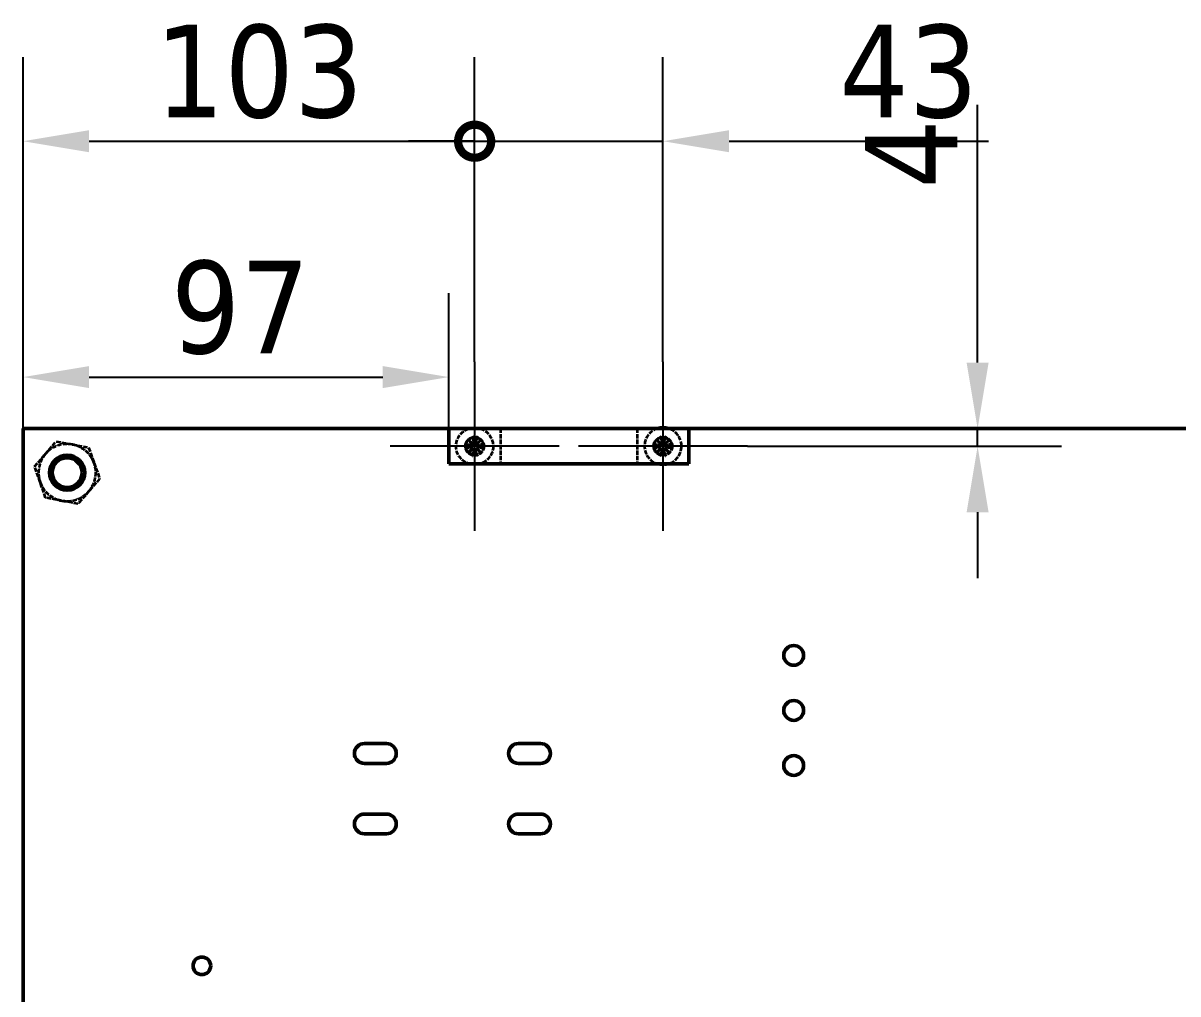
# Model space of a CAD drawing. Header units: millimetres. Extents: x -1407 to 2520, y 0 to 1782.
# Drawn here: x 341.4 to 603.7, y 784.1 to 1004.5 of the extents above; entities that cross this region are included whole.
import ezdxf

# ---------------------------------------------------------------- set-up
doc = ezdxf.new("R2010")
doc.units = ezdxf.units.MM
doc.header["$LTSCALE"] = 6
doc.linetypes.add('DASHED', pattern=[0.2068, 0.1655, -0.0413])
for name, color, linetype, lineweight in [('Center Mark (ISO)', 7, 'Continuous', 25), ('Dimension (ISO)', 7, 'Continuous', 25), ('Hidden (ISO)', 7, 'DASHED', 35), ('Visible (ISO)', 7, 'Continuous', 50)]:
    doc.layers.add(name, color=color, linetype=linetype, lineweight=lineweight)
doc.styles.add('Note Text (ISO)', font='tahoma.ttf')
doc.dimstyles.new('Default (ISO)', dxfattribs={"dimscale": 6, "dimtxt": 3.5, "dimasz": 2.5, "dimexe": 3.175, "dimexo": 0, "dimgap": 0.762, "dimtad": 1, "dimrnd": 1e-08, "dimzin": 0, "dimtxsty": 'Note Text (ISO)', "dimcen": 0.09, "dimdle": 10, "dimclrd": 256, "dimclre": 256, "dimclrt": 256, "dimazin": 0, "dimtfac": 1.001486, "dimtmove": 0, "dimatfit": 3, "dimfxl": 1, "dimtolj": 1, "dimtzin": 0, "dimlwd": -1, "dimlwe": -1, "dimarcsym": 0})

# ---------------------------------------------------------------- blocks, each defined once
blk = doc.blocks.new('_DotSmall')
at = {"color": 0, "linetype": 'ByBlock', "const_width": 0.5}
blk.add_lwpolyline([(-0.0625, 0, 1), (0.0625, 0, 1)], format="xyb", close=True, dxfattribs=at)
blk = doc.blocks.new('*D41')
at = {"layer": 'Defpoints', "color": 0, "transparency": 16777216}
for p in [(443.95, 977.72), (443.95, 927.66), (341.4, 912.46)]:
    blk.add_point(p, dxfattribs=at)
at = {"layer": 'Dimension (ISO)', "transparency": 16777216}
for p, q in [((341.4, 912.46), (341.4, 996.77)), ((443.95, 927.66), (443.95, 996.77)), ((356.4, 977.72), (443.95, 977.72))]:
    blk.add_line(p, q, dxfattribs=at)
blk.add_solid([(356.4, 980.22), (356.4, 975.22), (341.4, 977.72)], dxfattribs=at)
at = {"layer": 'Dimension (ISO)', "transparency": 16777216, "xscale": 15, "yscale": 15, "zscale": 15}
blk.add_blockref('_DotSmall', (443.95, 977.72), dxfattribs=at)
at = {"layer": 'Dimension (ISO)', "transparency": 16777216, "insert": (371.38, 1004.16), "char_height": 21, "attachment_point": 1, "style": 'Note Text (ISO)'}
blk.add_mtext('\\A1;103', dxfattribs=at)
blk = doc.blocks.new('*D42')
at = {"layer": 'Defpoints', "color": 0, "transparency": 16777216}
for p in [(486.72, 977.72), (443.95, 927.66), (486.72, 927.66)]:
    blk.add_point(p, dxfattribs=at)
at = {"layer": 'Dimension (ISO)', "transparency": 16777216}
for p, q in [((443.95, 927.66), (443.95, 996.77)), ((486.72, 927.66), (486.72, 996.77)), ((443.95, 977.72), (428.95, 977.72)), ((443.95, 977.72), (486.72, 977.72)), ((501.72, 977.72), (560.68, 977.72))]:
    blk.add_line(p, q, dxfattribs=at)
blk.add_solid([(501.72, 980.22), (501.72, 975.22), (486.72, 977.72)], dxfattribs=at)
at = {"layer": 'Dimension (ISO)', "transparency": 16777216, "xscale": 15, "yscale": 15, "zscale": 15}
blk.add_blockref('_DotSmall', (443.95, 977.72), dxfattribs=at)
at = {"layer": 'Dimension (ISO)', "transparency": 16777216, "insert": (526.78, 1004.16), "char_height": 21, "attachment_point": 1, "style": 'Note Text (ISO)'}
blk.add_mtext('\\A1;43', dxfattribs=at)
blk = doc.blocks.new('*D60')
at = {"layer": 'Defpoints', "color": 0, "transparency": 16777216}
for p in [(438.09, 924.16), (341.4, 912.46), (438.09, 912.46)]:
    blk.add_point(p, dxfattribs=at)
at = {"layer": 'Dimension (ISO)', "transparency": 16777216}
for p, q in [((341.4, 912.46), (341.4, 943.21)), ((438.09, 912.46), (438.09, 943.21)), ((356.4, 924.16), (423.09, 924.16))]:
    blk.add_line(p, q, dxfattribs=at)
for points in [[(356.4, 926.66), (356.4, 921.66), (341.4, 924.16)], [(423.09, 926.66), (423.09, 921.66), (438.09, 924.16)]]:
    blk.add_solid(points, dxfattribs=at)
at = {"layer": 'Dimension (ISO)', "transparency": 16777216, "insert": (374.97, 950.57), "char_height": 21, "attachment_point": 1, "style": 'Note Text (ISO)'}
blk.add_mtext('\\A1;97', dxfattribs=at)
blk = doc.blocks.new('*D61')
at = {"layer": 'Defpoints', "color": 0, "transparency": 16777216}
for p in [(558.17, 912.46), (505.92, 908.46), (558.17, 908.46)]:
    blk.add_point(p, dxfattribs=at)
at = {"layer": 'Dimension (ISO)', "transparency": 16777216}
for p, q in [((558.17, 927.46), (558.17, 986)), ((558.17, 908.46), (558.17, 912.46)), ((505.92, 908.46), (577.22, 908.46)), ((558.17, 893.46), (558.17, 878.46))]:
    blk.add_line(p, q, dxfattribs=at)
for points in [[(555.67, 927.46), (560.67, 927.46), (558.17, 912.46)], [(555.67, 893.46), (560.67, 893.46), (558.17, 908.46)]]:
    blk.add_solid(points, dxfattribs=at)
at = {"layer": 'Dimension (ISO)', "transparency": 16777216, "insert": (532.6, 966.95), "char_height": 21, "attachment_point": 1, "rotation": 90, "style": 'Note Text (ISO)'}
blk.add_mtext('\\A1;4', dxfattribs=at)

msp = doc.modelspace()

# ---------------------------------------------------------------- linework, layer by layer
at = {"layer": 'Center Mark (ISO)', "linetype": 'Continuous'}
for p, q in [((443.95, 927.66), (443.95, 889.26)), ((486.72, 927.66), (486.72, 889.26)), ((463.15, 908.46), (424.75, 908.46)), ((505.92, 908.46), (467.52, 908.46))]:
    msp.add_line(p, q, dxfattribs=at)
at = {"layer": 'Hidden (ISO)'}
for p, q in [((443.42, 910.73), (443.64, 909.51)), ((444.49, 910.73), (444.27, 909.51)), ((449.82, 912.46), (449.82, 904.46)), ((480.85, 912.46), (480.85, 904.46)), ((486.18, 910.73), (486.4, 909.51)), ((487.26, 910.73), (487.03, 909.51)), ((344.02, 903.85), (348.91, 909.54)), ((348.91, 909.54), (356.29, 908.16)), ((356.29, 908.16), (358.78, 901.07)), ((441.69, 909), (442.9, 908.78)), ((441.69, 907.92), (442.9, 908.15)), ((442.4, 910.02), (443.23, 909.01)), ((442.4, 910.02), (443.22, 909.19)), ((443.4, 909.18), (442.4, 910.02)), ((443.23, 907.91), (442.4, 906.91)), ((442.4, 906.91), (443.4, 907.74)), ((442.4, 906.91), (443.22, 907.73)), ((443.22, 909.19), (443.42, 909)), ((443.22, 907.73), (443.42, 907.93)), ((444.68, 909.19), (444.49, 909)), ((444.68, 907.73), (444.49, 907.93)), ((445.51, 910.02), (444.51, 909.18)), ((444.51, 907.74), (445.51, 906.91)), ((444.67, 909.01), (445.51, 910.02)), ((445.51, 906.91), (444.67, 907.91)), ((445.51, 910.02), (444.68, 909.19)), ((445.51, 906.91), (444.68, 907.73)), ((446.22, 909), (445.01, 908.78)), ((446.22, 907.92), (445.01, 908.15)), ((484.45, 909), (485.66, 908.78)), ((484.45, 907.92), (485.66, 908.15)), ((485.16, 910.02), (486, 909.01)), ((485.16, 910.02), (485.99, 909.19)), ((486.17, 909.18), (485.16, 910.02)), ((486, 907.91), (485.16, 906.91)), ((485.16, 906.91), (486.17, 907.74)), ((485.16, 906.91), (485.99, 907.73)), ((485.99, 909.19), (486.18, 909)), ((485.99, 907.73), (486.18, 907.93)), ((487.45, 909.19), (487.25, 909)), ((487.45, 907.73), (487.25, 907.93)), ((488.27, 910.02), (487.27, 909.18)), ((487.27, 907.74), (488.27, 906.91)), ((487.44, 909.01), (488.27, 910.02)), ((488.27, 906.91), (487.44, 907.91)), ((488.27, 910.02), (487.45, 909.19)), ((488.27, 906.91), (487.45, 907.73)), ((488.98, 909), (487.77, 908.78)), ((488.98, 907.92), (487.77, 908.15)), ((443.42, 906.2), (443.64, 907.41)), ((444.49, 906.2), (444.27, 907.41)), ((486.18, 906.2), (486.4, 907.41)), ((487.26, 906.2), (487.03, 907.41)), ((346.51, 896.77), (344.02, 903.85)), ((358.78, 901.07), (353.89, 895.38)), ((353.89, 895.38), (346.51, 896.77))]:
    msp.add_line(p, q, dxfattribs=at)
for centre, radius in [((443.95, 908.46), 4.2), ((443.95, 908.46), 2.1), ((443.95, 908.46), 2), ((486.72, 908.46), 2.1), ((486.72, 908.46), 2)]:
    msp.add_circle(centre, radius, dxfattribs=at)
for centre, radius, start, end in [((486.72, 908.46), 4.2, 107.7528, 72.2472), ((351.4, 902.46), 6.5, 79.3583, 139.3597), ((351.4, 902.46), 6.5, 19.3568, 79.3583), ((443.95, 908.46), 1.29, 171.3547, 188.6453), ((442.95, 909.06), 0.286, 259.5747, 351.1739), ((442.95, 907.86), 0.286, 8.8261, 100.4253), ((443.36, 909.46), 0.286, 278.8261, 10.4253), ((443.36, 907.46), 0.286, 349.5747, 81.1739), ((443.95, 908.46), 1.29, 81.3547, 98.6453), ((444.55, 909.46), 0.286, 169.5747, 261.1739), ((444.55, 907.46), 0.286, 98.8261, 190.4253), ((444.96, 909.06), 0.286, 188.8261, 280.4253), ((444.96, 907.86), 0.286, 79.5747, 171.1739), ((443.95, 908.46), 1.29, 351.3547, 8.6453), ((486.72, 908.46), 1.29, 171.3547, 188.6453), ((485.72, 909.06), 0.286, 259.5747, 351.1739), ((485.72, 907.86), 0.286, 8.8261, 100.4253), ((486.12, 909.46), 0.286, 278.8261, 10.4253), ((486.12, 907.46), 0.286, 349.5747, 81.1739), ((486.72, 908.46), 1.29, 81.3547, 98.6453), ((487.32, 909.46), 0.286, 169.5747, 261.1739), ((487.32, 907.46), 0.286, 98.8261, 190.4253), ((487.72, 909.06), 0.286, 188.8261, 280.4253), ((487.72, 907.86), 0.286, 79.5747, 171.1739), ((486.72, 908.46), 1.29, 351.3547, 8.6453), ((351.4, 902.46), 6.5, 139.3597, 199.3568), ((443.95, 908.46), 1.29, 261.3547, 278.6453), ((486.72, 908.46), 1.29, 261.3547, 278.6453), ((351.4, 902.46), 6.5, 319.3597, 19.3568), ((351.4, 902.46), 6.5, 199.3568, 259.3583), ((351.4, 902.46), 6.5, 259.3583, 319.3597)]:
    msp.add_arc(centre, radius, start, end, dxfattribs=at)
for centre, major_axis, start_param, end_param in [((442.98, 909.08), (-0.203, -0.169), 2.171766, 2.867585), ((443.33, 909.43), (-0.169, -0.203), 0.274008, 0.969826), ((442.98, 907.84), (0.203, -0.169), 0.274008, 0.969826), ((443.33, 907.49), (0.169, -0.203), 2.171766, 2.867585), ((444.58, 909.43), (-0.169, 0.203), 2.171766, 2.867585), ((444.58, 907.49), (0.169, 0.203), 0.274008, 0.969826), ((444.92, 909.08), (-0.203, 0.169), 0.274008, 0.969826), ((444.92, 907.84), (0.203, 0.169), 2.171766, 2.867585), ((485.75, 909.08), (-0.203, -0.169), 2.171766, 2.867585), ((486.1, 909.43), (-0.169, -0.203), 0.274008, 0.969826), ((485.75, 907.84), (0.203, -0.169), 0.274008, 0.969826), ((486.1, 907.49), (0.169, -0.203), 2.171766, 2.867585), ((487.34, 909.43), (-0.169, 0.203), 2.171766, 2.867585), ((487.34, 907.49), (0.169, 0.203), 0.274008, 0.969826), ((487.69, 909.08), (-0.203, 0.169), 0.274008, 0.969826), ((487.69, 907.84), (0.203, 0.169), 2.171766, 2.867585)]:
    msp.add_ellipse(centre, major_axis=major_axis, ratio=0.988452, start_param=start_param, end_param=end_param, dxfattribs=at)
for points, knots in [([(443.42, 910.73), (443.42, 910.7), (443.43, 910.67), (443.44, 910.63), (443.44, 910.6), (443.45, 910.57), (443.45, 910.56), (443.46, 910.55)], [0.0306225, 0.0306225, 0.0306225, 0.0306225, 0.03825129, 0.03825129, 0.04587195, 0.04587195, 0.05211734, 0.05211734, 0.05211734, 0.05211734]), ([(444.45, 910.55), (444.45, 910.56), (444.46, 910.57), (444.46, 910.6), (444.47, 910.63), (444.48, 910.67), (444.49, 910.7), (444.49, 910.73)], [0.07020629, 0.07020629, 0.07020629, 0.07020629, 0.07645167, 0.07645167, 0.08407234, 0.08407234, 0.09170112, 0.09170112, 0.09170112, 0.09170112]), ([(486.18, 910.73), (486.18, 910.7), (486.19, 910.67), (486.2, 910.63), (486.21, 910.6), (486.22, 910.57), (486.22, 910.56), (486.22, 910.55)], [0.0306225, 0.0306225, 0.0306225, 0.0306225, 0.03825129, 0.03825129, 0.04587195, 0.04587195, 0.05211734, 0.05211734, 0.05211734, 0.05211734]), ([(487.21, 910.55), (487.22, 910.56), (487.22, 910.57), (487.23, 910.6), (487.24, 910.63), (487.25, 910.67), (487.25, 910.7), (487.26, 910.73)], [0.07020629, 0.07020629, 0.07020629, 0.07020629, 0.07645167, 0.07645167, 0.08407234, 0.08407234, 0.09170112, 0.09170112, 0.09170112, 0.09170112]), ([(441.87, 908.96), (441.86, 908.96), (441.85, 908.96), (441.81, 908.97), (441.79, 908.98), (441.74, 908.99), (441.71, 908.99), (441.69, 909)], [0.07020629, 0.07020629, 0.07020629, 0.07020629, 0.07645167, 0.07645167, 0.08407234, 0.08407234, 0.09170112, 0.09170112, 0.09170112, 0.09170112]), ([(441.69, 907.92), (441.71, 907.93), (441.74, 907.93), (441.79, 907.94), (441.81, 907.95), (441.85, 907.96), (441.86, 907.96), (441.87, 907.97)], [0.0306225, 0.0306225, 0.0306225, 0.0306225, 0.03825129, 0.03825129, 0.04587195, 0.04587195, 0.05211734, 0.05211734, 0.05211734, 0.05211734]), ([(442.87, 908.61), (442.88, 908.61), (442.9, 908.6), (442.95, 908.6), (443, 908.6), (443.09, 908.61), (443.14, 908.63), (443.21, 908.66), (443.25, 908.69), (443.31, 908.75), (443.34, 908.78), (443.38, 908.85), (443.4, 908.89), (443.41, 908.95), (443.42, 908.98), (443.42, 909)], [0.17907744, 0.17907744, 0.17907744, 0.17907744, 0.18384874, 0.18384874, 0.19832054, 0.19832054, 0.21279233, 0.21279233, 0.22514124, 0.22514124, 0.23749015, 0.23749015, 0.24983905, 0.24983905, 0.25607744, 0.25607744, 0.25607744, 0.25607744]), ([(443.42, 907.93), (443.42, 907.95), (443.41, 907.97), (443.4, 908.03), (443.38, 908.07), (443.34, 908.14), (443.31, 908.18), (443.25, 908.23), (443.21, 908.26), (443.14, 908.29), (443.09, 908.31), (443, 908.32), (442.95, 908.32), (442.91, 908.32), (442.9, 908.32), (442.88, 908.31), (442.87, 908.31)], [-0.0722287, -0.0722287, -0.0722287, -0.0722287, -0.06599031, -0.06599031, -0.05364141, -0.05364141, -0.0412925, -0.0412925, -0.02894359, -0.02894359, -0.0144718, -0.0144718, 0, 0, 0, 0.0047713, 0.0047713, 0.0047713, 0.0047713]), ([(443.42, 909), (443.44, 909), (443.46, 909), (443.52, 909.02), (443.56, 909.03), (443.63, 909.08), (443.67, 909.1), (443.73, 909.17), (443.75, 909.2), (443.79, 909.28), (443.8, 909.32), (443.82, 909.41), (443.82, 909.46), (443.81, 909.5), (443.81, 909.52), (443.81, 909.53), (443.8, 909.55)], [-0.0722287, -0.0722287, -0.0722287, -0.0722287, -0.06599031, -0.06599031, -0.05364141, -0.05364141, -0.0412925, -0.0412925, -0.02894359, -0.02894359, -0.0144718, -0.0144718, 0, 0, 0, 0.0047713, 0.0047713, 0.0047713, 0.0047713]), ([(443.8, 907.38), (443.81, 907.39), (443.81, 907.4), (443.82, 907.46), (443.82, 907.51), (443.8, 907.6), (443.79, 907.64), (443.75, 907.72), (443.73, 907.75), (443.67, 907.82), (443.63, 907.84), (443.56, 907.89), (443.52, 907.9), (443.46, 907.92), (443.44, 907.92), (443.42, 907.93)], [0.17907744, 0.17907744, 0.17907744, 0.17907744, 0.18384874, 0.18384874, 0.19832054, 0.19832054, 0.21279233, 0.21279233, 0.22514124, 0.22514124, 0.23749015, 0.23749015, 0.24983905, 0.24983905, 0.25607744, 0.25607744, 0.25607744, 0.25607744]), ([(444.1, 909.55), (444.1, 909.53), (444.1, 909.52), (444.09, 909.46), (444.09, 909.41), (444.1, 909.32), (444.12, 909.28), (444.16, 909.2), (444.18, 909.17), (444.24, 909.1), (444.27, 909.08), (444.34, 909.03), (444.38, 909.02), (444.45, 909), (444.47, 909), (444.49, 909)], [0.17907744, 0.17907744, 0.17907744, 0.17907744, 0.18384874, 0.18384874, 0.19832054, 0.19832054, 0.21279233, 0.21279233, 0.22514124, 0.22514124, 0.23749015, 0.23749015, 0.24983905, 0.24983905, 0.25607744, 0.25607744, 0.25607744, 0.25607744]), ([(444.49, 907.93), (444.47, 907.92), (444.45, 907.92), (444.38, 907.9), (444.34, 907.89), (444.27, 907.84), (444.24, 907.82), (444.18, 907.75), (444.16, 907.72), (444.12, 907.64), (444.1, 907.6), (444.09, 907.51), (444.09, 907.46), (444.09, 907.42), (444.1, 907.4), (444.1, 907.39), (444.1, 907.38)], [-0.0722287, -0.0722287, -0.0722287, -0.0722287, -0.06599031, -0.06599031, -0.05364141, -0.05364141, -0.0412925, -0.0412925, -0.02894359, -0.02894359, -0.0144718, -0.0144718, 0, 0, 0, 0.0047713, 0.0047713, 0.0047713, 0.0047713]), ([(444.49, 909), (444.49, 908.98), (444.49, 908.95), (444.51, 908.89), (444.53, 908.85), (444.57, 908.78), (444.6, 908.75), (444.66, 908.69), (444.7, 908.66), (444.77, 908.63), (444.81, 908.61), (444.91, 908.6), (444.95, 908.6), (445, 908.6), (445.01, 908.6), (445.02, 908.61), (445.04, 908.61)], [-0.0722287, -0.0722287, -0.0722287, -0.0722287, -0.06599031, -0.06599031, -0.05364141, -0.05364141, -0.0412925, -0.0412925, -0.02894359, -0.02894359, -0.0144718, -0.0144718, 0, 0, 0, 0.0047713, 0.0047713, 0.0047713, 0.0047713]), ([(445.04, 908.31), (445.02, 908.31), (445.01, 908.32), (444.95, 908.32), (444.91, 908.32), (444.81, 908.31), (444.77, 908.29), (444.7, 908.26), (444.66, 908.23), (444.6, 908.18), (444.57, 908.14), (444.53, 908.07), (444.51, 908.03), (444.49, 907.97), (444.49, 907.95), (444.49, 907.93)], [0.17907744, 0.17907744, 0.17907744, 0.17907744, 0.18384874, 0.18384874, 0.19832054, 0.19832054, 0.21279233, 0.21279233, 0.22514124, 0.22514124, 0.23749015, 0.23749015, 0.24983905, 0.24983905, 0.25607744, 0.25607744, 0.25607744, 0.25607744]), ([(446.22, 909), (446.19, 908.99), (446.16, 908.99), (446.12, 908.98), (446.09, 908.97), (446.06, 908.96), (446.05, 908.96), (446.04, 908.96)], [0.0306225, 0.0306225, 0.0306225, 0.0306225, 0.03825129, 0.03825129, 0.04587195, 0.04587195, 0.05211734, 0.05211734, 0.05211734, 0.05211734]), ([(446.04, 907.97), (446.05, 907.96), (446.06, 907.96), (446.09, 907.95), (446.12, 907.94), (446.16, 907.93), (446.19, 907.93), (446.22, 907.92)], [0.07020629, 0.07020629, 0.07020629, 0.07020629, 0.07645167, 0.07645167, 0.08407234, 0.08407234, 0.09170112, 0.09170112, 0.09170112, 0.09170112]), ([(484.63, 908.96), (484.62, 908.96), (484.61, 908.96), (484.58, 908.97), (484.55, 908.98), (484.51, 908.99), (484.48, 908.99), (484.45, 909)], [0.07020629, 0.07020629, 0.07020629, 0.07020629, 0.07645167, 0.07645167, 0.08407234, 0.08407234, 0.09170112, 0.09170112, 0.09170112, 0.09170112]), ([(484.45, 907.92), (484.48, 907.93), (484.51, 907.93), (484.55, 907.94), (484.58, 907.95), (484.61, 907.96), (484.62, 907.96), (484.63, 907.97)], [0.0306225, 0.0306225, 0.0306225, 0.0306225, 0.03825129, 0.03825129, 0.04587195, 0.04587195, 0.05211734, 0.05211734, 0.05211734, 0.05211734]), ([(485.63, 908.61), (485.65, 908.61), (485.66, 908.6), (485.72, 908.6), (485.76, 908.6), (485.86, 908.61), (485.9, 908.63), (485.98, 908.66), (486.01, 908.69), (486.07, 908.75), (486.1, 908.78), (486.14, 908.85), (486.16, 908.89), (486.18, 908.95), (486.18, 908.98), (486.18, 909)], [0.17907744, 0.17907744, 0.17907744, 0.17907744, 0.18384874, 0.18384874, 0.19832054, 0.19832054, 0.21279233, 0.21279233, 0.22514124, 0.22514124, 0.23749015, 0.23749015, 0.24983905, 0.24983905, 0.25607744, 0.25607744, 0.25607744, 0.25607744]), ([(486.18, 907.93), (486.18, 907.95), (486.18, 907.97), (486.16, 908.03), (486.14, 908.07), (486.1, 908.14), (486.07, 908.18), (486.01, 908.23), (485.98, 908.26), (485.9, 908.29), (485.86, 908.31), (485.76, 908.32), (485.72, 908.32), (485.68, 908.32), (485.66, 908.32), (485.65, 908.31), (485.63, 908.31)], [-0.0722287, -0.0722287, -0.0722287, -0.0722287, -0.06599031, -0.06599031, -0.05364141, -0.05364141, -0.0412925, -0.0412925, -0.02894359, -0.02894359, -0.0144718, -0.0144718, 0, 0, 0, 0.0047713, 0.0047713, 0.0047713, 0.0047713]), ([(486.18, 909), (486.2, 909), (486.22, 909), (486.29, 909.02), (486.33, 909.03), (486.4, 909.08), (486.43, 909.1), (486.49, 909.17), (486.52, 909.2), (486.55, 909.28), (486.57, 909.32), (486.58, 909.41), (486.58, 909.46), (486.58, 909.5), (486.57, 909.52), (486.57, 909.53), (486.57, 909.55)], [-0.0722287, -0.0722287, -0.0722287, -0.0722287, -0.06599031, -0.06599031, -0.05364141, -0.05364141, -0.0412925, -0.0412925, -0.02894359, -0.02894359, -0.0144718, -0.0144718, 0, 0, 0, 0.0047713, 0.0047713, 0.0047713, 0.0047713]), ([(486.57, 907.38), (486.57, 907.39), (486.57, 907.4), (486.58, 907.46), (486.58, 907.51), (486.57, 907.6), (486.55, 907.64), (486.52, 907.72), (486.49, 907.75), (486.43, 907.82), (486.4, 907.84), (486.33, 907.89), (486.29, 907.9), (486.22, 907.92), (486.2, 907.92), (486.18, 907.93)], [0.17907744, 0.17907744, 0.17907744, 0.17907744, 0.18384874, 0.18384874, 0.19832054, 0.19832054, 0.21279233, 0.21279233, 0.22514124, 0.22514124, 0.23749015, 0.23749015, 0.24983905, 0.24983905, 0.25607744, 0.25607744, 0.25607744, 0.25607744]), ([(486.87, 909.55), (486.86, 909.53), (486.86, 909.52), (486.85, 909.46), (486.85, 909.41), (486.87, 909.32), (486.88, 909.28), (486.92, 909.2), (486.94, 909.17), (487, 909.1), (487.04, 909.08), (487.11, 909.03), (487.15, 909.02), (487.21, 909), (487.23, 909), (487.25, 909)], [0.17907744, 0.17907744, 0.17907744, 0.17907744, 0.18384874, 0.18384874, 0.19832054, 0.19832054, 0.21279233, 0.21279233, 0.22514124, 0.22514124, 0.23749015, 0.23749015, 0.24983905, 0.24983905, 0.25607744, 0.25607744, 0.25607744, 0.25607744]), ([(487.25, 907.93), (487.23, 907.92), (487.21, 907.92), (487.15, 907.9), (487.11, 907.89), (487.04, 907.84), (487, 907.82), (486.94, 907.75), (486.92, 907.72), (486.88, 907.64), (486.87, 907.6), (486.85, 907.51), (486.85, 907.46), (486.86, 907.42), (486.86, 907.4), (486.86, 907.39), (486.87, 907.38)], [-0.0722287, -0.0722287, -0.0722287, -0.0722287, -0.06599031, -0.06599031, -0.05364141, -0.05364141, -0.0412925, -0.0412925, -0.02894359, -0.02894359, -0.0144718, -0.0144718, 0, 0, 0, 0.0047713, 0.0047713, 0.0047713, 0.0047713]), ([(487.25, 909), (487.26, 908.98), (487.26, 908.95), (487.27, 908.89), (487.29, 908.85), (487.33, 908.78), (487.36, 908.75), (487.43, 908.69), (487.46, 908.66), (487.53, 908.63), (487.58, 908.61), (487.67, 908.6), (487.72, 908.6), (487.76, 908.6), (487.77, 908.6), (487.79, 908.61), (487.8, 908.61)], [-0.0722287, -0.0722287, -0.0722287, -0.0722287, -0.06599031, -0.06599031, -0.05364141, -0.05364141, -0.0412925, -0.0412925, -0.02894359, -0.02894359, -0.0144718, -0.0144718, 0, 0, 0, 0.0047713, 0.0047713, 0.0047713, 0.0047713]), ([(487.8, 908.31), (487.79, 908.31), (487.77, 908.32), (487.72, 908.32), (487.67, 908.32), (487.58, 908.31), (487.53, 908.29), (487.46, 908.26), (487.43, 908.23), (487.36, 908.18), (487.33, 908.14), (487.29, 908.07), (487.27, 908.03), (487.26, 907.97), (487.26, 907.95), (487.25, 907.93)], [0.17907744, 0.17907744, 0.17907744, 0.17907744, 0.18384874, 0.18384874, 0.19832054, 0.19832054, 0.21279233, 0.21279233, 0.22514124, 0.22514124, 0.23749015, 0.23749015, 0.24983905, 0.24983905, 0.25607744, 0.25607744, 0.25607744, 0.25607744]), ([(488.98, 909), (488.96, 908.99), (488.93, 908.99), (488.88, 908.98), (488.86, 908.97), (488.83, 908.96), (488.81, 908.96), (488.8, 908.96)], [0.0306225, 0.0306225, 0.0306225, 0.0306225, 0.03825129, 0.03825129, 0.04587195, 0.04587195, 0.05211734, 0.05211734, 0.05211734, 0.05211734]), ([(488.8, 907.97), (488.81, 907.96), (488.83, 907.96), (488.86, 907.95), (488.88, 907.94), (488.93, 907.93), (488.96, 907.93), (488.98, 907.92)], [0.07020629, 0.07020629, 0.07020629, 0.07020629, 0.07645167, 0.07645167, 0.08407234, 0.08407234, 0.09170112, 0.09170112, 0.09170112, 0.09170112]), ([(443.46, 906.38), (443.45, 906.37), (443.45, 906.35), (443.44, 906.32), (443.44, 906.3), (443.43, 906.25), (443.42, 906.22), (443.42, 906.2)], [0.07020629, 0.07020629, 0.07020629, 0.07020629, 0.07645167, 0.07645167, 0.08407234, 0.08407234, 0.09170112, 0.09170112, 0.09170112, 0.09170112]), ([(444.49, 906.2), (444.49, 906.22), (444.48, 906.25), (444.47, 906.3), (444.46, 906.32), (444.46, 906.35), (444.45, 906.37), (444.45, 906.38)], [0.0306225, 0.0306225, 0.0306225, 0.0306225, 0.03825129, 0.03825129, 0.04587195, 0.04587195, 0.05211734, 0.05211734, 0.05211734, 0.05211734]), ([(486.22, 906.38), (486.22, 906.37), (486.22, 906.35), (486.21, 906.32), (486.2, 906.3), (486.19, 906.25), (486.18, 906.22), (486.18, 906.2)], [0.07020629, 0.07020629, 0.07020629, 0.07020629, 0.07645167, 0.07645167, 0.08407234, 0.08407234, 0.09170112, 0.09170112, 0.09170112, 0.09170112]), ([(487.26, 906.2), (487.25, 906.22), (487.25, 906.25), (487.24, 906.3), (487.23, 906.32), (487.22, 906.35), (487.22, 906.37), (487.21, 906.38)], [0.0306225, 0.0306225, 0.0306225, 0.0306225, 0.03825129, 0.03825129, 0.04587195, 0.04587195, 0.05211734, 0.05211734, 0.05211734, 0.05211734])]:
    msp.add_open_spline(points, degree=3, knots=knots, dxfattribs=at)
for points, weights in [([(443.76, 909.74), (443.65, 910.04), (443.46, 910.55)], [1, 1.03298864947, 1.00321238832]), ([(444.45, 910.55), (444.26, 910.04), (444.15, 909.74)], [1.00321238832, 1.03298864947, 1]), ([(486.52, 909.74), (486.41, 910.04), (486.22, 910.55)], [1, 1.03298864947, 1.00321238832]), ([(487.21, 910.55), (487.03, 910.04), (486.91, 909.74)], [1.00321238832, 1.03298864947, 1]), ([(441.87, 908.96), (442.37, 908.77), (442.68, 908.65)], [1.00321238832, 1.03298864947, 1]), ([(442.68, 908.27), (442.37, 908.15), (441.87, 907.97)], [1, 1.03298864947, 1.00321238832]), ([(442.68, 908.65), (442.78, 908.63), (442.87, 908.61)], [1, 1.08231699177, 1.16349594774]), ([(442.87, 908.31), (442.78, 908.29), (442.68, 908.27)], [1.16349594775, 1.08231699177, 1]), ([(443.8, 909.55), (443.78, 909.63), (443.76, 909.74)], [1.16349594775, 1.08231699177, 1]), ([(444.15, 909.74), (444.12, 909.63), (444.1, 909.55)], [1, 1.08231699177, 1.16349594774]), ([(445.04, 908.61), (445.13, 908.63), (445.23, 908.65)], [1.16349594775, 1.08231699177, 1]), ([(445.23, 908.27), (445.13, 908.29), (445.04, 908.31)], [1, 1.08231699177, 1.16349594774]), ([(445.23, 908.65), (445.54, 908.77), (446.04, 908.96)], [1, 1.03298864947, 1.00321238832]), ([(446.04, 907.97), (445.54, 908.15), (445.23, 908.27)], [1.00321238832, 1.03298864947, 1]), ([(484.63, 908.96), (485.14, 908.77), (485.44, 908.65)], [1.00321238832, 1.03298864947, 1]), ([(485.44, 908.27), (485.14, 908.15), (484.63, 907.97)], [1, 1.03298864947, 1.00321238832]), ([(485.44, 908.65), (485.55, 908.63), (485.63, 908.61)], [1, 1.08231699177, 1.16349594774]), ([(485.63, 908.31), (485.55, 908.29), (485.44, 908.27)], [1.16349594775, 1.08231699177, 1]), ([(486.57, 909.55), (486.55, 909.63), (486.52, 909.74)], [1.16349594775, 1.08231699177, 1]), ([(486.91, 909.74), (486.89, 909.63), (486.87, 909.55)], [1, 1.08231699177, 1.16349594774]), ([(487.8, 908.61), (487.89, 908.63), (487.99, 908.65)], [1.16349594775, 1.08231699177, 1]), ([(487.99, 908.27), (487.89, 908.29), (487.8, 908.31)], [1, 1.08231699177, 1.16349594774]), ([(487.99, 908.65), (488.3, 908.77), (488.8, 908.96)], [1, 1.03298864947, 1.00321238832]), ([(488.8, 907.97), (488.3, 908.15), (487.99, 908.27)], [1.00321238832, 1.03298864947, 1]), ([(443.46, 906.38), (443.65, 906.88), (443.76, 907.18)], [1.00321238832, 1.03298864947, 1]), ([(443.76, 907.18), (443.78, 907.29), (443.8, 907.38)], [1, 1.08231699177, 1.16349594774]), ([(444.1, 907.38), (444.12, 907.29), (444.15, 907.18)], [1.16349594775, 1.08231699177, 1]), ([(444.15, 907.18), (444.26, 906.88), (444.45, 906.38)], [1, 1.03298864947, 1.00321238832]), ([(486.22, 906.38), (486.41, 906.88), (486.52, 907.18)], [1.00321238832, 1.03298864947, 1]), ([(486.52, 907.18), (486.55, 907.29), (486.57, 907.38)], [1, 1.08231699177, 1.16349594774]), ([(486.87, 907.38), (486.89, 907.29), (486.91, 907.18)], [1.16349594775, 1.08231699177, 1]), ([(486.91, 907.18), (487.03, 906.88), (487.21, 906.38)], [1, 1.03298864947, 1.00321238832])]:
    msp.add_rational_spline(points, weights, degree=2, dxfattribs=at)
at = {"layer": 'Visible (ISO)'}
for p, q in [((341.4, 912.46), (341.4, 767.46)), ((438.09, 912.46), (341.4, 912.46)), ((438.09, 912.46), (492.59, 912.46)), ((438.09, 904.46), (438.09, 912.46)), ((761.4, 912.46), (492.59, 912.46)), ((492.59, 904.46), (492.59, 912.46)), ((438.09, 904.46), (492.59, 904.46)), ((418.9, 840.94), (423.9, 840.94)), ((453.9, 840.94), (458.9, 840.94)), ((423.9, 836.44), (418.9, 836.44)), ((458.9, 836.44), (453.9, 836.44)), ((418.9, 824.94), (423.9, 824.94)), ((453.9, 824.94), (458.9, 824.94)), ((423.9, 820.44), (418.9, 820.44)), ((458.9, 820.44), (453.9, 820.44))]:
    msp.add_line(p, q, dxfattribs=at)
for centre, radius in [((351.4, 902.46), 4), ((351.4, 902.46), 3.38), ((516.4, 860.96), 2.25), ((516.4, 848.46), 2.25), ((516.4, 835.96), 2.25), ((382, 790.46), 2)]:
    msp.add_circle(centre, radius, dxfattribs=at)
for centre, radius, start, end in [((486.72, 908.46), 4.2, 72.2472, 107.7528), ((418.9, 838.69), 2.25, 90, 270), ((423.9, 838.69), 2.25, 270, 90), ((453.9, 838.69), 2.25, 90, 270), ((458.9, 838.69), 2.25, 270, 90), ((418.9, 822.69), 2.25, 90, 270), ((423.9, 822.69), 2.25, 270, 90), ((453.9, 822.69), 2.25, 90, 270), ((458.9, 822.69), 2.25, 270, 90)]:
    msp.add_arc(centre, radius, start, end, dxfattribs=at)

# ---------------------------------------------------------------- dimensions: what is measured, and where the dimension line sits
at = {"layer": 'Dimension (ISO)'}
for base, p1, p2, angle, override, picture, middle in [((443.95, 977.72), (341.4, 912.46), (443.95, 927.66), 180, {"dimgap": 0.762, "dimdec": 0, "dimblk2": 'DotSmall', "dimsah": 1, "dimdle": 0, "dimtol": 0, "dimlim": 0, "dimtp": 0, "dimtm": 0, "dimtdec": 2, "dimtofl": 0, "dimatfit": 1}, '*D41', (392.62, 977.72)), ((486.72, 977.72), (443.95, 927.66), (486.72, 927.66), 180, {"dimgap": 0.762, "dimdec": 0, "dimblk1": 'DotSmall', "dimsah": 1, "dimdle": 0, "dimtol": 0, "dimlim": 0, "dimtp": 0, "dimtm": 0, "dimtdec": 2, "dimtofl": 1, "dimatfit": 1}, '*D42', (541.44, 977.72)), ((558.17, 908.46), (558.17, 912.46), (505.92, 908.46), 90, {"dimgap": 0.762, "dimdec": 0, "dimse1": 1, "dimtol": 0, "dimlim": 0, "dimtp": 0, "dimtm": 0, "dimtdec": 2, "dimtofl": 1, "dimatfit": 1}, '*D61', (558.17, 974.19)), ((438.09, 924.16), (341.4, 912.46), (438.09, 912.46), 180, {"dimgap": 0.762, "dimdec": 0, "dimtol": 0, "dimlim": 0, "dimtp": 0, "dimtm": 0, "dimtdec": 2, "dimtofl": 0, "dimatfit": 1}, '*D60', (389.74, 924.16))]:
    dim = msp.add_linear_dim(base=base, p1=p1, p2=p2, angle=angle, dimstyle='Default (ISO)', override=override, dxfattribs=at)
    dim.commit()
    dim.dimension.update_dxf_attribs({"geometry": picture, "text_midpoint": middle, "dimtype": 160})

doc.saveas('drawing.dxf')
